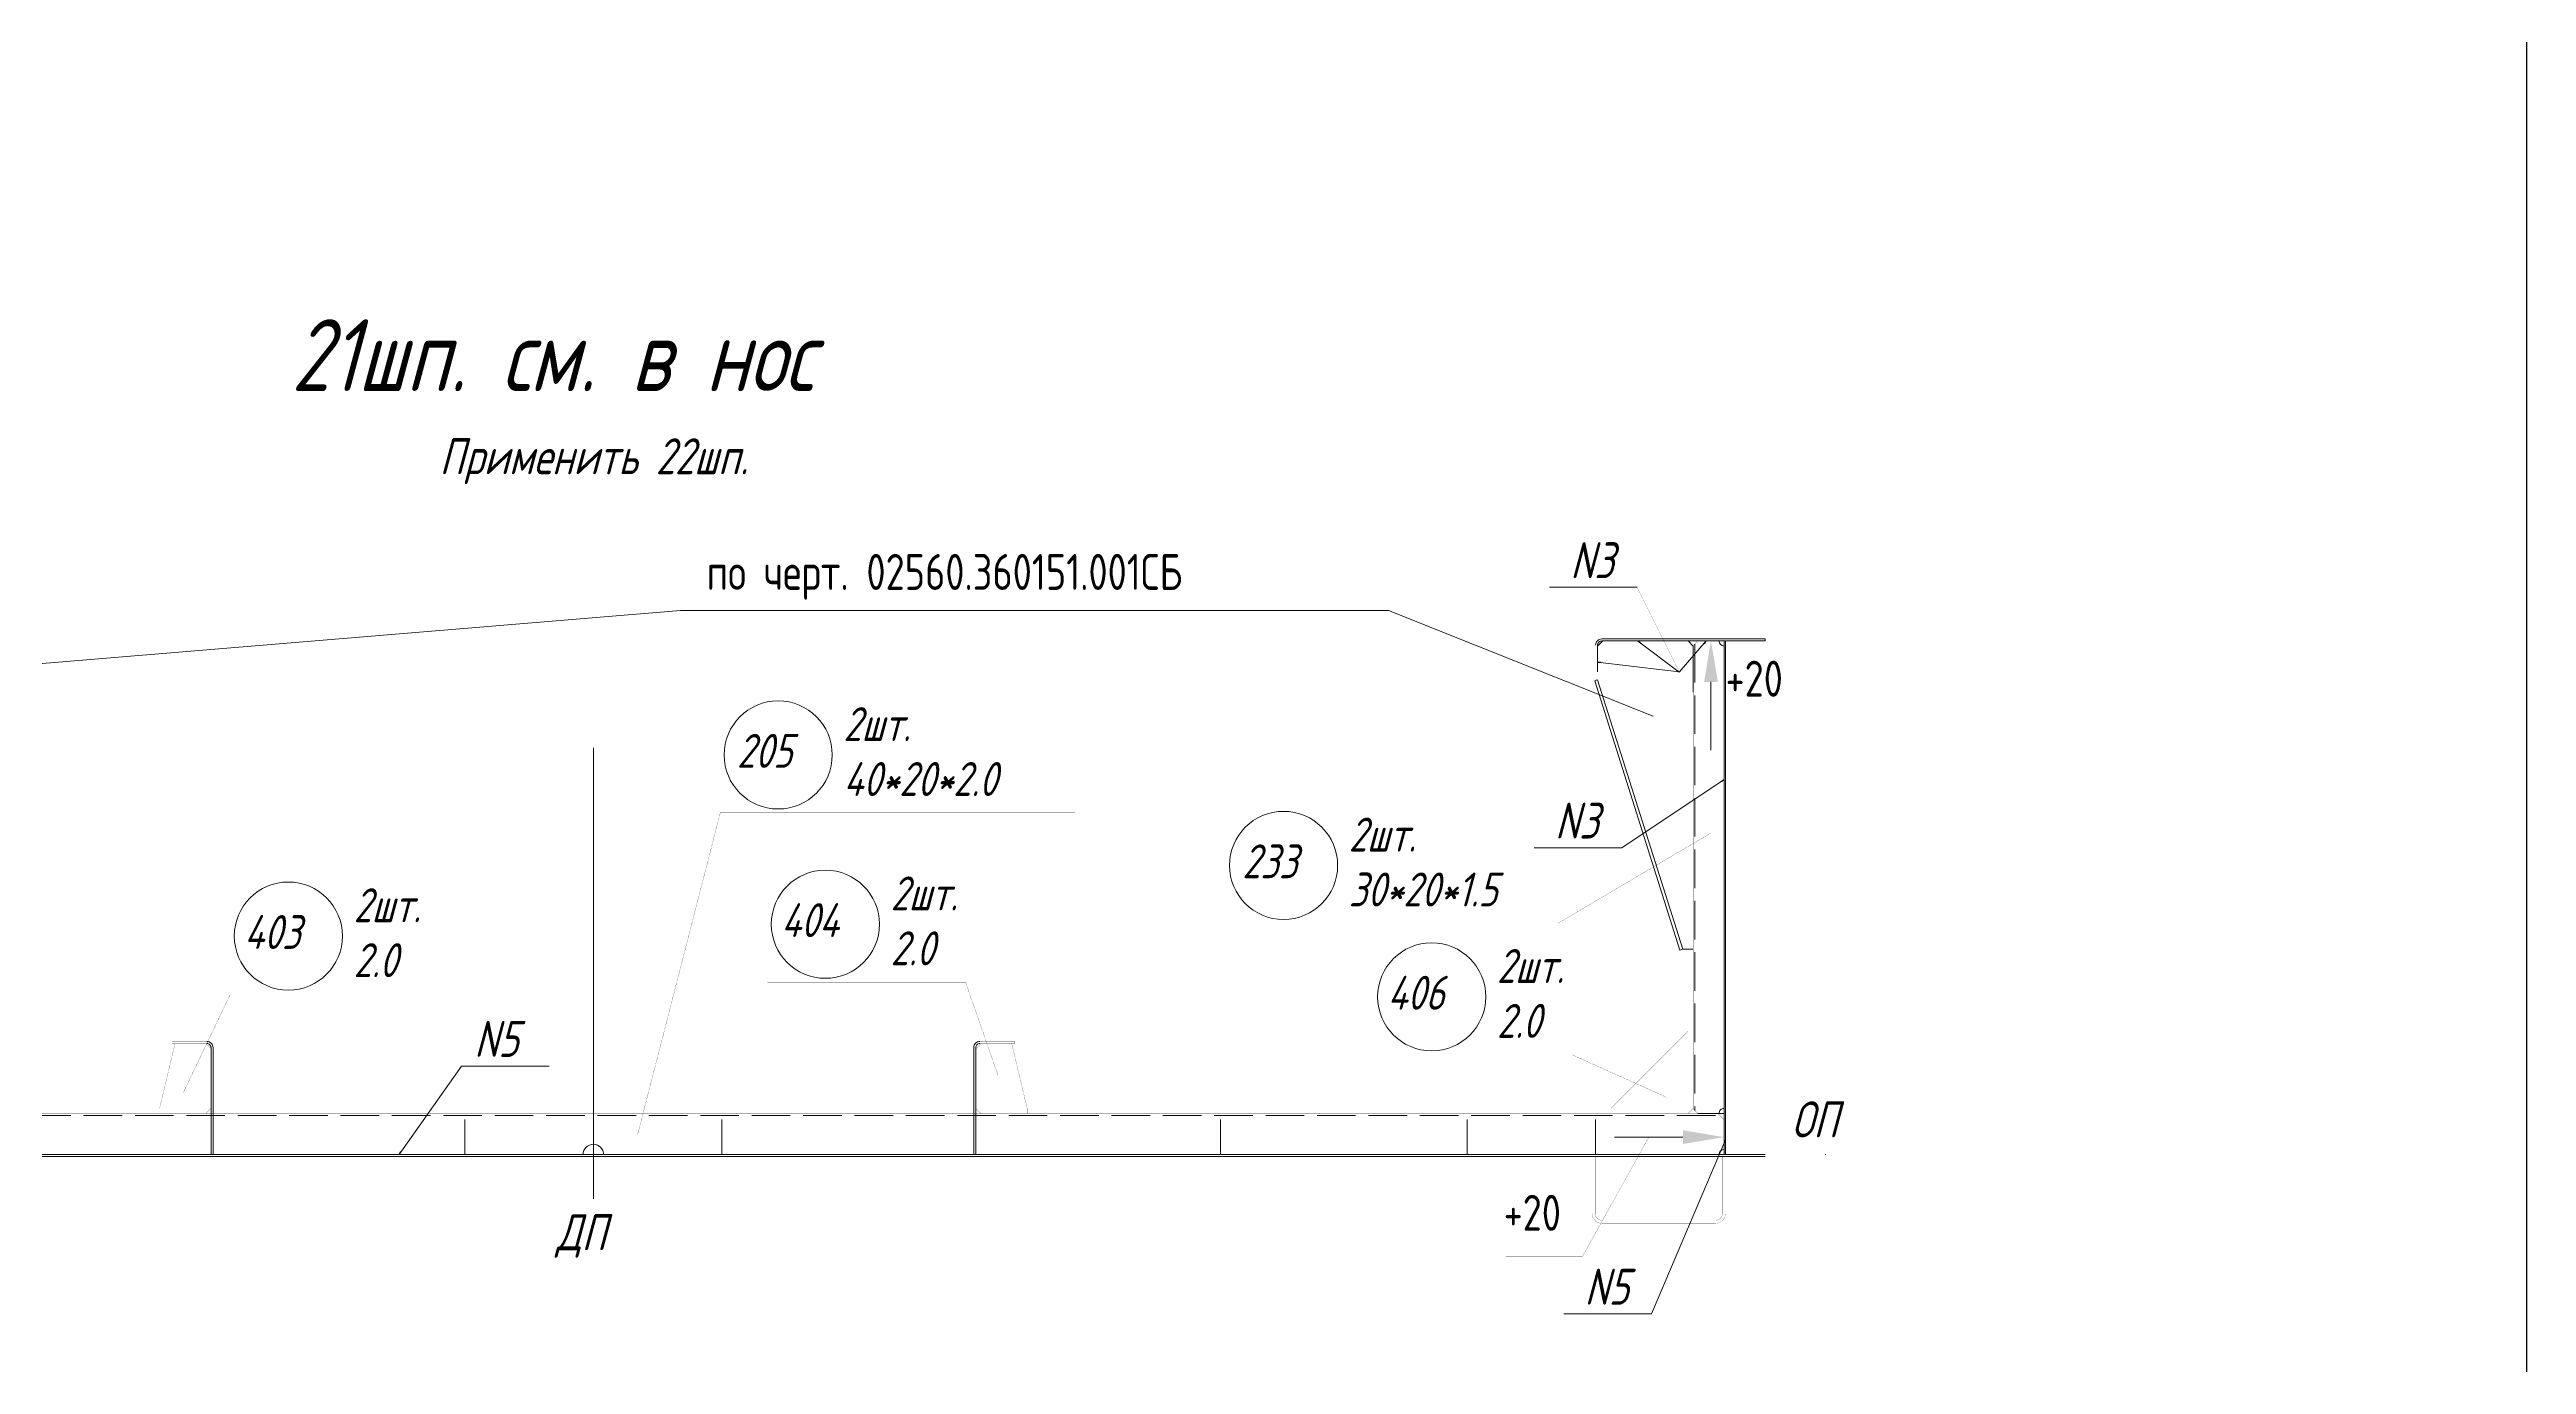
# Model space of a CAD drawing. Header units: millimetres. Extents: x 77380 to 135900, y -26587 to 17301.
# Drawn here: x 100078 to 102488, y -13803 to -12524 of the extents above; entities that cross this region are included whole.
import ezdxf

# ---------------------------------------------------------------- set-up
doc = ezdxf.new("R2010")
doc.units = ezdxf.units.MM
for name, pattern in [('K5LT32768', [0]), ('K5LT32769', [50, 37.5, -12.5]), ('K5LT32770', [0]), ('K5LT32772', [0]), ('K5LT32773', [50, 37.5, -12.5]), ('K5LT32780', [0]), ('K5LT32784', [850.2, 600, -125, 0.2, -125]), ('K5LT32789', [340.2, 240, -50, 0.2, -50]), ('K5LT32790', [0]), ('K5LT32831', [0]), ('K5LT32835', [0]), ('K5LT_THIN', [0])]:
    doc.linetypes.add(name, pattern=pattern)
doc.styles.add('KTEXTSTYLE', font='GOST_AU.SHX', dxfattribs={"width": 0.96, "height": 5})

# ---------------------------------------------------------------- blocks, each defined once
blk = doc.blocks.new('U176')
blk.add_hatch(color=7).paths.add_polyline_path([(126667.7, 16207), (126654.3, 16207), (126661, 16247)])
at = {"color": 7, "linetype": 'K5LT32831', "lineweight": 9}
blk.add_line((126661, 16207), (126661, 16140.5), dxfattribs=at)
blk = doc.blocks.new('U179')
blk.add_hatch(color=7).paths.add_polyline_path([(126633.7, 15757.3), (126633.7, 15770.7), (126673.7, 15764)])
at = {"color": 7, "linetype": 'K5LT32831', "lineweight": 9}
blk.add_line((126633.7, 15764), (126567.2, 15764), dxfattribs=at)
blk = doc.blocks.new('U180')
at = {"color": 7, "linetype": 'K5LT_THIN', "lineweight": 18}
for p, q in [((125445.3, 15833.2), (125384.7, 15747)), ((125384.7, 15747), (125387, 15750.3))]:
    blk.add_line(p, q, dxfattribs=at)
at = {"color": 7, "linetype": 'K5LT32835', "lineweight": 18}
for p, q in [((125384.7, 15747), (125384.7, 15747)), ((125384.8, 15747.3), (125384.9, 15747.3)), ((125384.8, 15747.2), (125384.9, 15747.2)), ((125384.8, 15747.2), (125384.9, 15747.2)), ((125384.8, 15747.1), (125384.8, 15747.1)), ((125384.8, 15747.1), (125384.8, 15747.1)), ((125384.8, 15747.1), (125384.8, 15747.1)), ((125384.9, 15747.5), (125385, 15747.3)), ((125384.9, 15747.5), (125385.1, 15747.5)), ((125384.9, 15747.4), (125384.9, 15747.2)), ((125384.9, 15747.4), (125385, 15747.4)), ((125384.9, 15747.3), (125385, 15747.4)), ((125385, 15747.7), (125385.1, 15747.5)), ((125385, 15747.7), (125385.2, 15747.7)), ((125385, 15747.6), (125385.2, 15747.7)), ((125385, 15747.6), (125385, 15747.4)), ((125385, 15747.6), (125385.1, 15747.6)), ((125385.1, 15747.9), (125385.2, 15747.6)), ((125385.1, 15747.9), (125385.4, 15747.9)), ((125385.1, 15747.8), (125385.3, 15747.9)), ((125385.1, 15747.8), (125385.1, 15747.5)), ((125385.1, 15747.8), (125385.3, 15747.8)), ((125385.2, 15748.2), (125385.6, 15748.2)), ((125385.2, 15748.1), (125385.5, 15748.2)), ((125385.2, 15748.1), (125385.3, 15747.8)), ((125385.2, 15748), (125385.5, 15748.1)), ((125385.2, 15748), (125385.2, 15747.7)), ((125385.2, 15748), (125385.4, 15748)), ((125385.3, 15748.4), (125385.8, 15748.5)), ((125385.3, 15748.4), (125385.4, 15748)), ((125385.3, 15748.3), (125385.7, 15748.4)), ((125385.3, 15748.3), (125385.4, 15747.9)), ((125385.3, 15748.3), (125385.7, 15748.3)), ((125385.3, 15748.2), (125385.3, 15747.8)), ((125385.4, 15748.6), (125385.9, 15748.7)), ((125385.4, 15748.6), (125385.5, 15748.1)), ((125385.4, 15748.5), (125385.9, 15748.6)), ((125385.4, 15748.5), (125385.5, 15748.1)), ((125385.4, 15748.5), (125385.8, 15748.5)), ((125385.5, 15748.8), (125386.1, 15748.9)), ((125385.5, 15748.8), (125385.6, 15748.3)), ((125385.5, 15748.7), (125386, 15748.8)), ((125385.5, 15748.7), (125386, 15748.8)), ((125385.5, 15748.7), (125385.6, 15748.2)), ((125385.6, 15749.1), (125386.3, 15749.2)), ((125385.6, 15749), (125386.2, 15749.1)), ((125385.6, 15748.9), (125386.2, 15749.1)), ((125385.6, 15749), (125385.7, 15748.4)), ((125385.6, 15748.9), (125386.1, 15749)), ((125385.6, 15748.9), (125385.7, 15748.3)), ((125385.7, 15749.3), (125386.4, 15749.4)), ((125385.7, 15749.2), (125386.4, 15749.3)), ((125385.7, 15749.2), (125386.3, 15749.3)), ((125385.7, 15749.2), (125385.8, 15748.6)), ((125385.7, 15749.1), (125385.8, 15748.5)), ((125385.8, 15749.5), (125386.3, 15749.6)), ((125385.8, 15749.4), (125386.3, 15749.5)), ((125385.8, 15749.4), (125386.4, 15749.5)), ((125385.8, 15749.4), (125385.9, 15748.7)), ((125385.8, 15749.3), (125385.9, 15748.6)), ((125385.9, 15749.8), (125386.1, 15748.9)), ((125385.9, 15749.7), (125386, 15748.9)), ((125385.9, 15749.7), (125386, 15749.7)), ((125385.9, 15749.6), (125386.1, 15749.7)), ((125385.9, 15749.6), (125386, 15748.8)), ((125385.9, 15749.6), (125386.2, 15749.6)), ((125386, 15749.8), (125386.1, 15749)), ((125386, 15749.8), (125386, 15749.8)), ((125386.1, 15749.7), (125386.2, 15749.1)), ((125386.2, 15749.7), (125386.2, 15749.2)), ((125386.2, 15749.6), (125386.3, 15749.2)), ((125386.3, 15749.6), (125386.3, 15749.3)), ((125386.4, 15749.5), (125386.4, 15749.4)), ((125386.5, 15749.5), (125386.5, 15749.5))]:
    blk.add_line(p, q, dxfattribs=at)
at = {"color": 7, "linetype": 'K5LT32835', "const_width": 0.18}
blk.add_lwpolyline([(125386.5, 15749.5), (125384.7, 15747), (125386, 15749.8)], close=True, dxfattribs=at)
blk = doc.blocks.new('U181')
at = {"color": 7, "linetype": 'K5LT_THIN', "lineweight": 18}
for p, q in [((126574.3, 16045.7), (126673.7, 16112)), ((126673.7, 16112), (126670.4, 16109.8))]:
    blk.add_line(p, q, dxfattribs=at)
at = {"color": 7, "linetype": 'K5LT32835', "lineweight": 18}
for p, q in [((126671.3, 16110.4), (126671.3, 16110.4)), ((126671.3, 16110.3), (126671.3, 16110.4)), ((126672, 16110.3), (126671.3, 16110.4)), ((126671.9, 16110.2), (126671.3, 16110.3)), ((126671.9, 16110.2), (126671.3, 16110.3)), ((126671.4, 16110.2), (126671.4, 16110.5)), ((126671.4, 16110.1), (126671.5, 16110.5)), ((126672.1, 16110.4), (126671.4, 16110.5)), ((126672, 16110.3), (126671.4, 16110.4)), ((126671.8, 16110.1), (126671.4, 16110.2)), ((126671.8, 16110), (126671.4, 16110.1)), ((126671.5, 16110.1), (126671.6, 16110.6)), ((126671.5, 16110), (126671.6, 16110.6)), ((126672.1, 16110.4), (126671.5, 16110.5)), ((126671.6, 16109.9), (126671.5, 16110)), ((126671.7, 16110), (126671.5, 16110)), ((126671.6, 16109.9), (126671.7, 16110.7)), ((126671.6, 16109.9), (126671.8, 16110.7)), ((126672.2, 16110.5), (126671.6, 16110.6)), ((126671.6, 16109.9), (126671.6, 16109.9)), ((126671.7, 16110), (126671.9, 16110.8)), ((126672.3, 16110.6), (126671.7, 16110.7)), ((126672.2, 16110.5), (126671.7, 16110.6)), ((126671.8, 16110.1), (126671.9, 16110.8)), ((126672.3, 16110.6), (126671.8, 16110.7)), ((126671.9, 16110.1), (126672, 16110.9)), ((126671.9, 16110.2), (126672.1, 16110.9)), ((126672.4, 16110.7), (126671.9, 16110.8)), ((126672, 16110.3), (126672.1, 16111)), ((126672.5, 16110.8), (126672, 16110.9)), ((126672.5, 16110.7), (126672, 16110.8)), ((126672.1, 16110.4), (126672.2, 16111)), ((126672.6, 16110.9), (126672.1, 16110.9)), ((126672.2, 16110.5), (126672.3, 16111.1)), ((126672.6, 16110.9), (126672.2, 16111)), ((126672.3, 16110.6), (126672.4, 16111.2)), ((126672.3, 16110.5), (126672.4, 16111.1)), ((126672.7, 16111), (126672.3, 16111.1)), ((126672.7, 16111), (126672.3, 16111)), ((126672.4, 16110.7), (126672.5, 16111.2)), ((126672.8, 16111.1), (126672.4, 16111.1)), ((126672.5, 16110.8), (126672.6, 16111.3)), ((126672.8, 16111.1), (126672.5, 16111.2)), ((126672.6, 16110.9), (126672.7, 16111.3)), ((126672.9, 16111.2), (126672.6, 16111.3)), ((126672.9, 16111.2), (126672.6, 16111.2)), ((126672.7, 16111), (126672.7, 16111.4)), ((126672.7, 16111), (126672.8, 16111.4)), ((126673, 16111.3), (126672.7, 16111.3)), ((126672.8, 16111.1), (126672.9, 16111.5)), ((126673, 16111.3), (126672.8, 16111.4)), ((126672.9, 16111.2), (126673, 16111.5)), ((126673.2, 16111.4), (126672.9, 16111.5)), ((126673.1, 16111.4), (126672.9, 16111.4)), ((126673, 16111.3), (126673, 16111.6)), ((126673.2, 16111.5), (126673, 16111.5)), ((126673.1, 16111.4), (126673.2, 16111.7)), ((126673.1, 16111.4), (126673.1, 16111.6)), ((126673.3, 16111.6), (126673.1, 16111.6)), ((126673.2, 16111.5), (126673.3, 16111.7)), ((126673.4, 16111.7), (126673.2, 16111.7)), ((126673.3, 16111.6), (126673.2, 16111.6)), ((126673.3, 16111.6), (126673.3, 16111.8)), ((126673.4, 16111.7), (126673.3, 16111.7)), ((126673.4, 16111.7), (126673.4, 16111.8)), ((126673.5, 16111.8), (126673.4, 16111.8)), ((126673.5, 16111.8), (126673.5, 16111.9)), ((126673.6, 16111.9), (126673.5, 16111.9)), ((126673.5, 16111.8), (126673.5, 16111.8)), ((126673.6, 16111.9), (126673.6, 16112)), ((126673.6, 16111.8), (126673.6, 16111.9)), ((126673.6, 16111.9), (126673.6, 16111.9)), ((126673.7, 16112), (126673.7, 16112)), ((126673.7, 16112), (126673.7, 16112))]:
    blk.add_line(p, q, dxfattribs=at)
at = {"color": 7, "linetype": 'K5LT32835', "const_width": 0.18}
blk.add_lwpolyline([(126671.3, 16110.4), (126673.7, 16112), (126671.6, 16109.9)], close=True, dxfattribs=at)
blk = doc.blocks.new('U184')
at = {"color": 7, "linetype": 'K5LT_THIN', "lineweight": 18}
for p, q in [((126603, 15592), (126675.2, 15761.5)), ((126675.2, 15761.5), (126673.7, 15757.8))]:
    blk.add_line(p, q, dxfattribs=at)
at = {"color": 7, "linetype": 'K5LT32835', "lineweight": 18}
for p, q in [((126674.8, 15759.1), (126674.1, 15758.9)), ((126674.8, 15759.4), (126674.2, 15759.1)), ((126674.8, 15759.3), (126674.2, 15759.1)), ((126674.5, 15758.6), (126674.2, 15759.2)), ((126674.8, 15759.2), (126674.2, 15759)), ((126674.8, 15759.6), (126674.3, 15759.4)), ((126674.8, 15759.5), (126674.3, 15759.3)), ((126674.8, 15759.4), (126674.3, 15759.2)), ((126674.6, 15758.6), (126674.3, 15759.3)), ((126674.6, 15758.6), (126674.3, 15759.3)), ((126674.9, 15759.8), (126674.4, 15759.6)), ((126674.9, 15759.7), (126674.4, 15759.5)), ((126674.9, 15759.7), (126674.4, 15759.5)), ((126674.7, 15758.9), (126674.4, 15759.6)), ((126674.7, 15758.8), (126674.4, 15759.5)), ((126674.7, 15758.7), (126674.4, 15759.4)), ((126674.9, 15760), (126674.5, 15759.8)), ((126674.9, 15760), (126674.5, 15759.9)), ((126674.9, 15759.9), (126674.5, 15759.7)), ((126674.7, 15759.1), (126674.5, 15759.8)), ((126674.8, 15759.2), (126674.5, 15759.8)), ((126674.7, 15759), (126674.5, 15759.7)), ((126675, 15760.2), (126674.6, 15760)), ((126674.8, 15759.6), (126674.6, 15760.1)), ((126675, 15760.1), (126674.6, 15760)), ((126674.8, 15759.5), (126674.6, 15760)), ((126674.8, 15759.4), (126674.6, 15759.9)), ((126675, 15760.4), (126674.7, 15760.3)), ((126674.9, 15759.8), (126674.7, 15760.3)), ((126674.9, 15759.9), (126674.7, 15760.3)), ((126675, 15760.3), (126674.7, 15760.1)), ((126675, 15760.3), (126674.7, 15760.2)), ((126674.9, 15759.7), (126674.7, 15760.2)), ((126675, 15760.2), (126674.8, 15760.6)), ((126675, 15760.6), (126674.8, 15760.5)), ((126675.1, 15760.6), (126674.8, 15760.5)), ((126675, 15760.1), (126674.8, 15760.5)), ((126675, 15760.5), (126674.8, 15760.4)), ((126674.9, 15760), (126674.8, 15760.4)), ((126675.1, 15760.9), (126674.9, 15760.8)), ((126675.1, 15760.8), (126674.9, 15760.7)), ((126675, 15760.4), (126674.9, 15760.7)), ((126675, 15760.5), (126674.9, 15760.7)), ((126675.1, 15760.7), (126674.9, 15760.6)), ((126675.2, 15761.1), (126675, 15761)), ((126675.1, 15760.8), (126675, 15761)), ((126675.1, 15761), (126675, 15761)), ((126675.1, 15760.7), (126675, 15760.9)), ((126675.1, 15760.9), (126675, 15760.9)), ((126675.1, 15760.6), (126675, 15760.8)), ((126675.2, 15761.3), (126675.1, 15761.3)), ((126675.1, 15761), (126675.1, 15761.2)), ((126675.2, 15761.1), (126675.1, 15761.2)), ((126675.2, 15761.2), (126675.1, 15761.1)), ((126675.2, 15761.2), (126675.1, 15761.2)), ((126675.1, 15760.9), (126675.1, 15761.1)), ((126675.2, 15761.5), (126675.2, 15761.5)), ((126675.2, 15761.5), (126675.2, 15761.4)), ((126675.2, 15761.4), (126675.2, 15761.4)), ((126675.2, 15761.4), (126675.2, 15761.4)), ((126675.2, 15761.3), (126675.2, 15761.3)), ((126674.7, 15759.1), (126674.1, 15758.8)), ((126674.7, 15759), (126674.1, 15758.7)), ((126674.2, 15758.7), (126674.1, 15758.9)), ((126674.1, 15758.8), (126674.1, 15758.8)), ((126674.2, 15758.7), (126674.1, 15758.8)), ((126674.4, 15758.6), (126674.2, 15759.1)), ((126674.3, 15758.7), (126674.2, 15759)), ((126674.7, 15758.9), (126674.2, 15758.7)), ((126674.7, 15758.8), (126674.3, 15758.7)), ((126674.7, 15758.8), (126674.4, 15758.6)), ((126674.7, 15758.7), (126674.4, 15758.6)), ((126674.6, 15758.6), (126674.5, 15758.6)), ((126674.6, 15758.5), (126674.6, 15758.5))]:
    blk.add_line(p, q, dxfattribs=at)
at = {"color": 7, "linetype": 'K5LT32835', "const_width": 0.18}
blk.add_lwpolyline([(126674.1, 15758.8), (126675.2, 15761.5), (126674.6, 15758.5)], close=True, dxfattribs=at)
blk = doc.blocks.new('U189')
at = {"color": 7, "linetype": 'K5LT32835', "lineweight": 18}
for p, q in [((126550.7, 16226.2), (126550.7, 16226.2)), ((126550.7, 16226.2), (126550.8, 16226.2)), ((126550.8, 16226.2), (126550.8, 16226.2)), ((126550.8, 16226.2), (126550.8, 16226.2)), ((126550.9, 16226.2), (126550.9, 16226.2)), ((126550.9, 16226.2), (126550.9, 16226.1)), ((126551.1, 16226.2), (126551, 16226.1)), ((126551, 16226.2), (126551.1, 16226.1)), ((126551, 16226.2), (126551, 16226.1)), ((126551.2, 16226.2), (126551.1, 16226.1)), ((126551.1, 16226.2), (126551.2, 16226.1)), ((126551.4, 16226.2), (126551.2, 16226.1)), ((126551.3, 16226.2), (126551.2, 16226.1)), ((126551.2, 16226.2), (126551.3, 16226.1)), ((126551.5, 16226.2), (126551.3, 16226.1)), ((126551.3, 16226.2), (126551.4, 16226.1)), ((126551.6, 16226.3), (126551.4, 16226.1)), ((126551.4, 16226.2), (126551.6, 16226.1)), ((126551.4, 16226.2), (126551.5, 16226.1)), ((126551.7, 16226.3), (126551.5, 16226.1)), ((126551.5, 16226.2), (126551.6, 16226.1)), ((126551.9, 16226.3), (126551.6, 16226.1)), ((126551.6, 16226.2), (126551.7, 16226.1)), ((126552, 16226.3), (126551.7, 16226.1)), ((126551.7, 16226.3), (126551.9, 16226)), ((126551.7, 16226.3), (126551.8, 16226)), ((126552.1, 16226.3), (126551.8, 16226)), ((126551.8, 16226.3), (126552, 16226)), ((126552.2, 16226.3), (126551.9, 16226)), ((126551.9, 16226.3), (126552.1, 16226)), ((126552.4, 16226.3), (126552, 16226)), ((126552.3, 16226.3), (126552, 16226)), ((126552, 16226.3), (126552.3, 16226)), ((126552, 16226.3), (126552.2, 16226)), ((126552.5, 16226.3), (126552.1, 16226)), ((126552.1, 16226.3), (126552.4, 16226)), ((126552.7, 16226.3), (126552.2, 16226)), ((126552.2, 16226.3), (126552.4, 16226)), ((126552.8, 16226.3), (126552.3, 16226)), ((126552.3, 16226.3), (126552.6, 16225.9)), ((126552.3, 16226.3), (126552.5, 16226)), ((126552.9, 16226.4), (126552.4, 16226)), ((126552.4, 16226.3), (126552.7, 16225.9)), ((126553, 16226.4), (126552.5, 16226)), ((126552.5, 16226.3), (126552.8, 16225.9)), ((126553.1, 16226.4), (126552.6, 16226)), ((126552.6, 16226.3), (126553, 16225.9)), ((126552.6, 16226.3), (126552.9, 16225.9)), ((126553.2, 16226.4), (126552.7, 16225.9)), ((126552.7, 16226.3), (126553.1, 16225.9)), ((126553.5, 16226.4), (126552.8, 16225.9)), ((126553.3, 16226.4), (126552.8, 16225.9)), ((126552.8, 16226.3), (126553.2, 16225.9)), ((126553.6, 16226.4), (126552.9, 16225.9)), ((126552.9, 16226.4), (126553.3, 16225.9)), ((126552.9, 16226.4), (126553.3, 16225.9)), ((126553.7, 16226.4), (126553, 16225.9)), ((126553, 16226.4), (126553.4, 16225.8)), ((126553.7, 16226.4), (126553.1, 16225.9)), ((126553.1, 16226.4), (126553.5, 16225.8)), ((126553.2, 16226.4), (126553.6, 16225.8)), ((126553.7, 16226.3), (126553.2, 16225.9)), ((126553.3, 16226.4), (126553.7, 16226)), ((126553.3, 16226.4), (126553.7, 16225.9)), ((126553.7, 16226.2), (126553.3, 16225.9)), ((126553.4, 16226.4), (126553.7, 16226)), ((126553.7, 16226.1), (126553.4, 16225.9)), ((126553.5, 16226.4), (126553.7, 16226.1)), ((126553.7, 16226), (126553.5, 16225.8)), ((126553.6, 16226.4), (126553.7, 16226.3)), ((126553.6, 16226.4), (126553.7, 16226.2)), ((126553.7, 16225.9), (126553.6, 16225.8)), ((126553.6, 16225.8), (126553.6, 16225.8)), ((126553.7, 16226.4), (126553.7, 16226.4))]:
    blk.add_line(p, q, dxfattribs=at)
at = {"color": 7, "linetype": 'K5LT_THIN', "lineweight": 18}
for p, q in [((126550.7, 16226.2), (126554.6, 16225.7)), ((126616, 16218.4), (126550.7, 16226.2))]:
    blk.add_line(p, q, dxfattribs=at)
at = {"color": 7, "linetype": 'K5LT32835', "const_width": 0.18}
blk.add_lwpolyline([(126553.6, 16225.8), (126550.7, 16226.2), (126553.7, 16226.4)], close=True, dxfattribs=at)
blk = doc.blocks.new('U190')
at = {"color": 7, "linetype": 'K5LT32835', "lineweight": 18}
for p, q in [((126589.6, 16247), (126589.5, 16247)), ((126589.6, 16247), (126589.6, 16246.9)), ((126589.7, 16246.9), (126589.6, 16246.9)), ((126589.6, 16246.9), (126589.7, 16246.9)), ((126589.8, 16246.9), (126589.7, 16246.9)), ((126589.7, 16246.9), (126589.7, 16246.8)), ((126589.8, 16246.9), (126589.8, 16246.8)), ((126590, 16246.8), (126589.8, 16246.8)), ((126589.9, 16246.8), (126589.8, 16246.8)), ((126589.9, 16246.8), (126589.9, 16246.7)), ((126589.9, 16246.8), (126589.9, 16246.7)), ((126590.1, 16246.7), (126589.9, 16246.7)), ((126590, 16246.8), (126590, 16246.6)), ((126590.2, 16246.7), (126590, 16246.7)), ((126590.3, 16246.6), (126590, 16246.6)), ((126590.1, 16246.7), (126590.2, 16246.5)), ((126590.1, 16246.7), (126590.1, 16246.6)), ((126590.4, 16246.6), (126590.1, 16246.5)), ((126590.2, 16246.7), (126590.2, 16246.5)), ((126590.5, 16246.5), (126590.2, 16246.5)), ((126590.3, 16246.6), (126590.4, 16246.4)), ((126590.3, 16246.6), (126590.3, 16246.4)), ((126590.6, 16246.5), (126590.3, 16246.4)), ((126590.7, 16246.4), (126590.3, 16246.4)), ((126590.4, 16246.6), (126590.4, 16246.3)), ((126590.8, 16246.4), (126590.4, 16246.3)), ((126590.5, 16246.5), (126590.6, 16246.2)), ((126590.5, 16246.5), (126590.5, 16246.3)), ((126591, 16246.3), (126590.5, 16246.2)), ((126590.9, 16246.3), (126590.5, 16246.3)), ((126590.6, 16246.5), (126590.7, 16246.1)), ((126591.1, 16246.2), (126590.6, 16246.2)), ((126590.7, 16246.4), (126590.8, 16246)), ((126590.7, 16246.4), (126590.7, 16246.1)), ((126591.2, 16246.2), (126590.7, 16246.1)), ((126590.8, 16246.4), (126590.9, 16246)), ((126591.4, 16246.1), (126590.8, 16246)), ((126591.3, 16246.1), (126590.8, 16246.1)), ((126590.9, 16246.3), (126590.9, 16245.9)), ((126591.5, 16246), (126590.9, 16246)), ((126591, 16246.3), (126591.1, 16245.8)), ((126591, 16246.3), (126591, 16245.9)), ((126591.6, 16246), (126591, 16245.9)), ((126591.1, 16246.2), (126591.2, 16245.8)), ((126591.8, 16245.9), (126591.1, 16245.8)), ((126591.7, 16245.9), (126591.1, 16245.9)), ((126591.2, 16246.2), (126591.3, 16245.7)), ((126591.2, 16246.2), (126591.2, 16245.7)), ((126591.9, 16245.9), (126591.2, 16245.7)), ((126591.3, 16246.2), (126591.4, 16245.6)), ((126592.1, 16245.8), (126591.3, 16245.6)), ((126592, 16245.8), (126591.3, 16245.7)), ((126591.4, 16246.1), (126591.5, 16245.5)), ((126591.4, 16246.1), (126591.5, 16245.6)), ((126592.2, 16245.7), (126591.4, 16245.6)), ((126591.5, 16246.1), (126591.6, 16245.4)), ((126592.2, 16245.6), (126591.5, 16245.5)), ((126591.6, 16246), (126591.7, 16245.3)), ((126591.6, 16246), (126591.7, 16245.4)), ((126592.2, 16245.6), (126591.6, 16245.5)), ((126592.1, 16245.5), (126591.6, 16245.4)), ((126591.7, 16246), (126591.8, 16245.3)), ((126592.1, 16245.4), (126591.7, 16245.4)), ((126591.8, 16245.9), (126591.9, 16245.2)), ((126592, 16245.4), (126591.8, 16245.3)), ((126592, 16245.3), (126591.8, 16245.3)), ((126591.9, 16245.9), (126592, 16245.3)), ((126591.9, 16245.9), (126591.9, 16245.2)), ((126591.9, 16245.2), (126591.9, 16245.2)), ((126592, 16245.8), (126592.1, 16245.4)), ((126592.1, 16245.8), (126592.2, 16245.5)), ((126592.1, 16245.8), (126592.1, 16245.5)), ((126592.2, 16245.7), (126592.2, 16245.6)), ((126592.3, 16245.7), (126592.3, 16245.7))]:
    blk.add_line(p, q, dxfattribs=at)
at = {"color": 7, "linetype": 'K5LT_THIN', "lineweight": 18}
for p, q in [((126589.5, 16247), (126592.7, 16244.6)), ((126630.2, 16216.7), (126589.5, 16247))]:
    blk.add_line(p, q, dxfattribs=at)
at = {"color": 7, "linetype": 'K5LT32835', "const_width": 0.18}
blk.add_lwpolyline([(126591.9, 16245.2), (126589.5, 16247), (126592.3, 16245.7)], close=True, dxfattribs=at)
blk = doc.blocks.new('U191')
at = {"color": 7, "linetype": 'K5LT_THIN', "lineweight": 18}
for p, q in [((126630.2, 16216.7), (126656.4, 16247)), ((126656.4, 16247), (126653.8, 16244))]:
    blk.add_line(p, q, dxfattribs=at)
at = {"color": 7, "linetype": 'K5LT32835', "lineweight": 18}
for p, q in [((126654.5, 16244.7), (126654.5, 16244.8)), ((126655.2, 16244.8), (126654.5, 16244.8)), ((126654.5, 16244.7), (126654.5, 16244.7)), ((126655.2, 16244.7), (126654.5, 16244.7)), ((126654.6, 16244.6), (126654.6, 16244.9)), ((126655.2, 16244.9), (126654.6, 16244.8)), ((126655.3, 16244.9), (126654.6, 16244.9)), ((126655.1, 16244.7), (126654.6, 16244.6)), ((126655.4, 16245.1), (126654.7, 16245)), ((126654.8, 16244.5), (126654.7, 16245)), ((126655.3, 16245), (126654.7, 16245)), ((126654.7, 16244.6), (126654.7, 16244.9)), ((126655.1, 16244.6), (126654.7, 16244.6)), ((126655.1, 16244.5), (126654.7, 16244.5)), ((126654.8, 16244.4), (126654.8, 16245.1)), ((126654.9, 16244.4), (126654.8, 16245.1)), ((126655.4, 16245.1), (126654.8, 16245.1)), ((126655, 16244.5), (126654.8, 16244.5)), ((126655.5, 16245.3), (126654.9, 16245.2)), ((126655, 16244.4), (126654.9, 16245.2)), ((126655.4, 16245.2), (126654.9, 16245.2)), ((126655, 16244.4), (126654.9, 16244.4)), ((126654.9, 16244.3), (126654.9, 16244.3)), ((126655.5, 16245.4), (126655, 16245.4)), ((126655, 16244.5), (126655, 16245.3)), ((126655.1, 16244.6), (126655, 16245.3)), ((126655.5, 16245.3), (126655, 16245.3)), ((126655.2, 16244.8), (126655.1, 16245.5)), ((126655.6, 16245.5), (126655.1, 16245.4)), ((126655.1, 16244.7), (126655.1, 16245.4)), ((126655.3, 16245), (126655.2, 16245.6)), ((126655.7, 16245.6), (126655.2, 16245.6)), ((126655.2, 16244.9), (126655.2, 16245.5)), ((126655.6, 16245.5), (126655.2, 16245.5)), ((126655.3, 16245.1), (126655.3, 16245.7)), ((126655.7, 16245.7), (126655.3, 16245.6)), ((126655.7, 16245.7), (126655.3, 16245.7)), ((126655.8, 16245.9), (126655.4, 16245.8)), ((126655.5, 16245.3), (126655.4, 16245.8)), ((126655.8, 16245.8), (126655.4, 16245.8)), ((126655.4, 16245.2), (126655.4, 16245.7)), ((126655.6, 16245.5), (126655.5, 16246)), ((126655.5, 16245.4), (126655.5, 16245.9)), ((126655.8, 16245.9), (126655.5, 16245.9)), ((126655.9, 16246.1), (126655.6, 16246.1)), ((126655.6, 16245.6), (126655.6, 16246)), ((126655.9, 16246), (126655.6, 16246)), ((126655.7, 16245.8), (126655.7, 16246.2)), ((126656, 16246.2), (126655.7, 16246.2)), ((126655.7, 16245.7), (126655.7, 16246.1)), ((126656, 16246.1), (126655.7, 16246.1)), ((126655.9, 16246), (126655.8, 16246.3)), ((126656, 16246.3), (126655.8, 16246.3)), ((126655.8, 16245.9), (126655.8, 16246.2)), ((126655.9, 16246.1), (126655.9, 16246.4)), ((126656.1, 16246.4), (126655.9, 16246.4)), ((126656.1, 16246.3), (126655.9, 16246.3)), ((126656, 16246.3), (126656, 16246.5)), ((126656.1, 16246.5), (126656, 16246.5)), ((126656.2, 16246.5), (126656, 16246.5)), ((126656, 16246.2), (126656, 16246.4)), ((126656.1, 16246.4), (126656.1, 16246.6)), ((126656.1, 16246.5), (126656.1, 16246.6)), ((126656.2, 16246.6), (126656.1, 16246.6)), ((126656.3, 16246.7), (126656.2, 16246.8)), ((126656.2, 16246.6), (126656.2, 16246.7)), ((126656.3, 16246.7), (126656.2, 16246.7)), ((126656.3, 16246.7), (126656.2, 16246.7)), ((126656.4, 16246.9), (126656.3, 16246.9)), ((126656.3, 16246.8), (126656.3, 16246.8)), ((126656.3, 16246.8), (126656.3, 16246.8)), ((126656.4, 16247), (126656.4, 16247)), ((126656.4, 16246.9), (126656.4, 16246.9)), ((126656.4, 16246.9), (126656.4, 16246.9))]:
    blk.add_line(p, q, dxfattribs=at)
at = {"color": 7, "linetype": 'K5LT32835', "const_width": 0.18}
blk.add_lwpolyline([(126654.5, 16244.7), (126656.4, 16247), (126654.9, 16244.3)], close=True, dxfattribs=at)

msp = doc.modelspace()

# ---------------------------------------------------------------- linework, layer by layer
at = {"color": 7, "linetype": 'K5LT32780', "lineweight": 18}
for p, q in [((101622.278, -13046.945), (101536.959, -13046.945)), ((100691.791, -13069.488), (101380.548, -13069.488)), ((101380.548, -13069.488), (101637.973, -13172.339)), ((101607.489, -13300.393), (101522.171, -13300.393)), ((100478.546, -13512.861), (100563.864, -13512.861)), ((101636.224, -13754.074), (101550.906, -13754.074))]:
    msp.add_line(p, q, dxfattribs=at)
at = {"color": 7, "linetype": 'K5LT_THIN', "lineweight": 18}
for p, q in [((100691.791, -13069.488), (99575.973, -13162.269)), ((101746.972, -13097.077), (101746.972, -13099.077)), ((101649.195, -13127.664), (101663.463, -13129.361)), ((101583.971, -13137.077), (101581.111, -13137.983)), ((101581.111, -13137.983), (101664.058, -13399.982)), ((101666.918, -13399.077), (101583.971, -13137.077)), ((101666.918, -13399.077), (101664.058, -13399.982)), ((101676.918, -13399.077), (101666.918, -13399.077))]:
    msp.add_line(p, q, dxfattribs=at)
at = {"color": 2, "linetype": 'K5LT32770', "lineweight": 18, "true_color": 0xffff00}
for p, q in [((101588.972, -13099.077), (101583.971, -13104.077)), ((101583.971, -13104.077), (101583.971, -13129.077)), ((101671.972, -13099.077), (101603.973, -13099.077)), ((101676.973, -13104.077), (101671.972, -13099.077)), ((101676.973, -13149.077), (101676.973, -13104.077))]:
    msp.add_line(p, q, dxfattribs=at)
at = {"color": 3, "linetype": 'K5LT32768', "lineweight": 18, "true_color": 0x00ff00}
for p, q in [((101587.972, -13097.077), (101746.972, -13097.077)), ((101587.972, -13099.077), (101746.972, -13099.077)), ((101706.973, -13099.077), (101681.472, -13099.077)), ((101706.973, -13559.077), (101706.973, -13099.077)), ((101706.973, -13599.077), (101706.973, -13099.077)), ((101708.473, -13599.077), (101708.473, -13099.077)), ((100234.973, -13599.077), (100234.973, -13495.003)), ((100236.973, -13599.077), (100236.973, -13495.003)), ((100976.973, -13599.077), (100976.973, -13495.003)), ((100978.973, -13599.077), (100978.973, -13495.003)), ((101681.472, -13559.077), (101706.973, -13559.077)), ((101706.973, -13565.077), (101706.973, -13599.077)), ((101746.972, -13599.077), (99466.974, -13599.077)), ((101746.972, -13601.076), (99466.974, -13601.076)), ((101706.973, -13599.077), (99506.973, -13599.077))]:
    msp.add_line(p, q, dxfattribs=at)
at = {"color": 3, "linetype": 'K5LT32769', "lineweight": 18, "true_color": 0x00ff00}
msp.add_line((101678.418, -13102.132), (101678.418, -13556.022), dxfattribs=at)
at = {"color": 1, "linetype": 'K5LT32772', "lineweight": 18, "true_color": 0xff0000}
msp.add_line((100606.973, -13642.264), (100606.973, -13203.264), dxfattribs=at)
at = {"color": 1, "linetype": 'K5LT32773', "lineweight": 18, "true_color": 0xff0000}
msp.add_line((99511.046, -13561.004), (101702.9, -13561.004), dxfattribs=at)
at = {"color": 3, "linetype": 'K5LT32789', "lineweight": 18, "true_color": 0x00ff00}
for p, q in [((100481.973, -13565.077), (100481.973, -13599.077)), ((100731.973, -13599.077), (100731.973, -13565.077)), ((101216.974, -13599.077), (101216.974, -13565.077)), ((101456.973, -13599.077), (101456.973, -13565.077)), ((101581.973, -13599.077), (101581.973, -13565.077))]:
    msp.add_line(p, q, dxfattribs=at)
at = {"color": 1, "linetype": 'K5LT32784', "lineweight": 18, "true_color": 0xff0000}
msp.add_line((99380.327, -13599.076), (101845.357, -13599.076), dxfattribs=at)
at = {"color": 6}
msp.add_lwpolyline([(94137.059, -6183.971), (102487.549, -6183.971), (102487.549, -25985.734), (94137.059, -25985.734)], close=True, dxfattribs=at)
at = {"color": 7, "linetype": 'K5LT32780', "const_width": 0.18}
for points in [[(101536.959, -13046.945), (101622.278, -13046.945), (101663.463, -13129.361)], [(101494.588, -13697.873), (101569.388, -13697.873), (101633.711, -13582.076)]]:
    msp.add_lwpolyline(points, dxfattribs=at)
at = {"color": 1, "linetype": 'K5LT32772', "true_color": 0xff0000, "const_width": 0.18}
for points in [[(101581.972, -13103.15), (101581.972, -13137.077), (101583.971, -13137.077), (101583.971, -13103.15)], [(101075.499, -13266.456), (100730.398, -13266.456), (100649.885, -13580.109)], [(101222.045, -13373.978), (101545.272, -13373.978), (101693.818, -13286.293)], [(100446.612, -13442.775), (100253.898, -13442.775), (100208.072, -13538.622)], [(100776.312, -13431.233), (100969.026, -13431.233), (101000.662, -13522.143)], [(101366.187, -13501.874), (101558.901, -13501.874), (101650.684, -13543.175)], [(99506.973, -13565.077), (99513.046, -13559.004), (101700.9, -13559.004), (101706.973, -13565.077)]]:
    msp.add_lwpolyline(points, dxfattribs=at)
at = {"color": 3, "linetype": 'K5LT32768', "true_color": 0x00ff00, "const_width": 0.18}
for points in [[(101681.472, -13099.077), (101676.918, -13103.632), (101676.918, -13554.522), (101681.472, -13559.077)], [(100230.973, -13489.004), (100197.046, -13489.004), (100197.046, -13491.004), (100230.973, -13491.004)], [(100982.972, -13489.004), (101016.9, -13489.004), (101016.9, -13491.004), (100982.972, -13491.004)]]:
    msp.add_lwpolyline(points, dxfattribs=at)
at = {"color": 2, "linetype": 'K5LT32770', "true_color": 0xffff00, "const_width": 0.18}
for points in [[(100234.973, -13554.077), (100234.973, -13496.077), (100229.973, -13491.077), (100199.972, -13491.077), (100184.973, -13554.077), (100184.973, -13559.077), (100229.973, -13559.077), (100234.973, -13554.077)], [(100978.973, -13554.077), (100978.973, -13496.077), (100983.973, -13491.077), (101013.974, -13491.077), (101028.973, -13554.077), (101028.973, -13559.077), (100983.973, -13559.077), (100978.973, -13554.077)], [(101671.972, -13559.077), (101596.972, -13559.077), (101596.972, -13554.077), (101671.972, -13479.077), (101676.973, -13479.077), (101676.973, -13554.077), (101671.972, -13559.077)]]:
    msp.add_lwpolyline(points, dxfattribs=at)
at = {"color": 8, "linetype": 'K5LT32790', "true_color": 0x808080, "const_width": 0.18}
msp.add_lwpolyline([(101705.473, -13601.076), (101705.473, -13656.077, -0.41421356), (101698.473, -13663.077), (101588.473, -13663.077, -0.41421356), (101581.473, -13656.077), (101581.473, -13601.076), (101578.473, -13601.076), (101578.473, -13656.077, 0.41421356), (101588.473, -13666.077), (101698.473, -13666.077, 0.41421356), (101708.473, -13656.077), (101708.473, -13601.076)], format="xyb", close=True, dxfattribs=at)
at = {"color": 1, "linetype": 'K5LT32772', "lineweight": 18, "true_color": 0xff0000}
for centre in [(100786.758, -13210.096), (101278.405, -13317.618), (100832.673, -13374.873), (100310.259, -13386.415), (101422.547, -13445.514)]:
    msp.add_circle(centre, 52.603, dxfattribs=at)
at = {"color": 3, "linetype": 'K5LT32768', "lineweight": 18, "true_color": 0x00ff00}
for centre, radius, start, end in [((101587.972, -13103.15), 6, 89.998352, 180.001648), ((101587.972, -13103.151), 4.001, 89.999329, 179.989746), ((101706.973, -13099.077), 5.001, 180.002472, 269.997528), ((100230.973, -13495.003), 6, 359.998352, 90.001648), ((100230.973, -13495.003), 3.999, 359.993195, 90.006798), ((100982.972, -13495.003), 6, 89.998352, 180.001648), ((100982.972, -13495.003), 3.999, 89.993202, 180.006805), ((101706.973, -13559.077), 5, 89.99501, 179.996246), ((101706.973, -13599.077), 5.001, 90.002472, 179.997528)]:
    msp.add_arc(centre, radius, start, end, dxfattribs=at)
at = {"color": 7, "linetype": 'K5LT_THIN', "lineweight": 18}
msp.add_arc((100606.973, -13599.077), 10, 0, 180, dxfattribs=at)

# ---------------------------------------------------------------- block references
for name in ['U190', 'U191', 'U176', 'U189', 'U181', 'U180', 'U179', 'U184']:
    msp.add_blockref(name, (-24966.775, -29346.074))

# ---------------------------------------------------------------- texts
at = {"color": 7, "char_height": 2.5, "attachment_point": 1, "style": 'KTEXTSTYLE'}
for s, insert in [('\\H3.5;\\W0.965;\\Q15;\\Q15;\\H70.00;21шп. см. в нос', (100313.12, -12786.038)), ('\\H3.5;\\W0.965;\\Q15;\\Q15;\\H35.00;Применить 22шп.', (100457.242, -12901.907)), ('\\H3.5;\\W0.965;\\Q15;\\Q15;\\H35.00;N3', (101557.277, -13003.092)), ('\\H3.5;\\W0.965;\\Q15;\\Q0;\\H35.00;по черт. 02560.360151.001СБ', (100717, -13014.488)), ('\\H3.5;\\W0.965;\\Q15;\\Q0;\\H35.00;+20', (101708.413, -13118.367)), ('\\H3.5;\\W0.965;\\Q15;\\Q15;\\H33.00;2шт.', (100850.163, -13163.575)), ('\\H3.5;\\W0.965;\\Q15;\\Q15;\\H33.00;{\\c255;205}', (100746.622, -13189.62)), ('\\H3.5;\\W0.965;\\Q15;\\Q15;\\H33.00;{\\c255;40*20*2.0}', (100850.163, -13217.017)), ('\\H3.5;\\W0.965;\\Q15;\\Q15;\\H33.00;2шт.', (101341.81, -13271.096)), ('\\H3.5;\\W0.965;\\Q15;\\Q15;\\H35.00;N3', (101542.489, -13256.541)), ('\\H3.5;\\W0.965;\\Q15;\\Q15;\\H33.00;{\\c255;233}', (101238.269, -13297.142)), ('\\H3.5;\\W0.965;\\Q15;\\Q15;\\H33.00;{\\c255;30*20*1.5}', (101341.81, -13324.539)), ('\\H3.5;\\W0.965;\\Q15;\\Q15;\\H33.00;2шт.', (100373.664, -13339.894)), ('\\H3.5;\\W0.965;\\Q15;\\Q15;\\H33.00;2шт.', (100896.078, -13328.352)), ('\\H3.5;\\W0.965;\\Q15;\\Q15;\\H33.00;{\\c255;403}', (100267.142, -13365.939)), ('\\H3.5;\\W0.965;\\Q15;\\Q15;\\H33.00;{\\c255;404}', (100789.556, -13354.397)), ('\\H3.5;\\W0.965;\\Q15;\\Q15;\\H33.00;{\\c255;2.0}', (100373.663, -13393.337)), ('\\H3.5;\\W0.965;\\Q15;\\Q15;\\H33.00;{\\c255;2.0}', (100896.078, -13381.795)), ('\\H3.5;\\W0.965;\\Q15;\\Q15;\\H33.00;2шт.', (101485.952, -13398.992)), ('\\H3.5;\\W0.965;\\Q15;\\Q15;\\H33.00;{\\c255;406}', (101379.431, -13425.038)), ('\\H3.5;\\W0.965;\\Q15;\\Q15;\\H35.00;N5', (100491.046, -13469.009)), ('\\H3.5;\\W0.965;\\Q15;\\Q15;\\H33.00;{\\c255;2.0}', (101485.952, -13452.436)), ('\\H3.5;\\W0.965;\\Q15;\\Q15;\\H35.00;ОП', (101772.499, -13547.316)), ('\\H3.5;\\W0.965;\\Q15;\\Q0;\\H35.00;+20', (101492.523, -13638.241)), ('\\H3.5;\\W0.965;\\Q15;\\Q15;\\H35.00;ДП', (100570.844, -13657.182)), ('\\H3.5;\\W0.965;\\Q15;\\Q15;\\H35.00;N5', (101571.224, -13710.222))]:
    msp.add_mtext(s, dxfattribs=dict(at, insert=insert))

doc.saveas('drawing.dxf')
